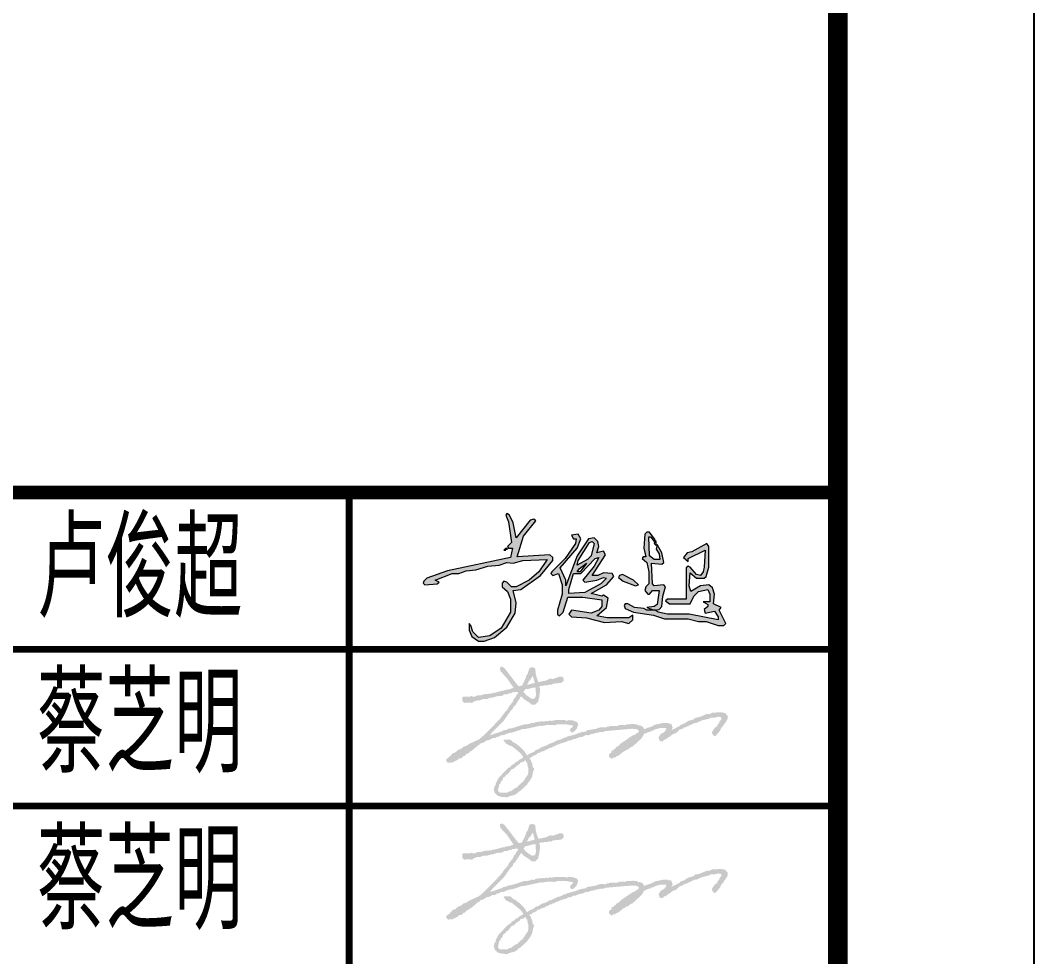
# Model space of a CAD drawing. Extents: x -518115 to 1124316, y -209821 to 1628073.
# Drawn here: x 833346 to 834639, y 924740 to 925935 of the extents above; entities that cross this region are included whole.
import ezdxf

# ---------------------------------------------------------------- set-up
doc = ezdxf.new("R2010")
doc.units = 0
doc.header["$LTSCALE"] = 1000
doc.header["$MEASUREMENT"] = 0
doc.layers.add('yichutu', color=7, linetype='Continuous', true_color=0xffffff, plot=False)
doc.layers.add('图框', color=140, linetype='Continuous')
doc.layers.add('图签文字', color=147, linetype='Continuous')
doc.layers.add('签名', color=7, linetype='Continuous', lineweight=18)
doc.styles.add('建筑图签-2', font='TXT.shx', dxfattribs={"width": 0.5, "bigfont": 'HZTXT.shx'})

# ---------------------------------------------------------------- blocks, each defined once
blk = doc.blocks.new('yct-841-594-84100-59399.9999999999-100-1000.0')
at = {"layer": 'yichutu', "color": 7, "true_color": 0xffffff}
blk.add_lwpolyline([(0, 0), (0, 59400), (84100, 59400), (84100, 0)], close=True, dxfattribs=at)
blk = doc.blocks.new('ljc')
at = {"linetype": 'Continuous'}
h = blk.add_hatch(color=0, dxfattribs=at)
h.paths.add_polyline_path([(2022.8, 1567.7), (2018.8, 1563.7), (2019.8, 1561.7), (2023.8, 1561.7), (2021.8, 1551.7), (1954.8, 1537.7), (1932.8, 1529.7), (1929.8, 1526.7), (1928.8, 1524.7), (1930.8, 1522.7), (1943.8, 1523.7), (1945.8, 1525.7), (1941.8, 1527.7), (1959.8, 1534.7), (1966.8, 1534.7), (1974.8, 1537.7), (1984.8, 1538.7), (1997.8, 1542.7), (2009.8, 1543.7), (2017.8, 1546.7), (2024.8, 1545.7), (2034.8, 1548.7), (2060.8, 1549.7), (2051.8, 1536.7), (2041.8, 1527.7), (2027.8, 1520.7), (2022.8, 1520.7), (2017.8, 1525.7), (2014.8, 1526.7), (2012.8, 1524.7), (2012.8, 1520.7), (2018.8, 1515.7), (2021.8, 1507.7), (2021.8, 1493.7), (2011.8, 1476.7), (1999.8, 1468.7), (1987.8, 1466.7), (1981.8, 1472.7), (1979.8, 1479.7), (1977.8, 1481.7), (1977.8, 1474.7), (1980.8, 1467.7), (1987.8, 1462.7), (1993.8, 1462.7), (2004.8, 1466.7), (2017.8, 1477.7), (2026.8, 1492.7), (2027.8, 1503.7), (2024.8, 1516.7), (2032.8, 1517.7), (2053.8, 1532.7), (2066.8, 1548.7), (2066.8, 1551.7), (2063.8, 1554.7), (2028.8, 1552.7), (2035.8, 1574.7), (2048.8, 1590.7), (2046.8, 1592.7), (2042.8, 1591.7), (2027.8, 1572.7), (2024.8, 1588.7), (2020.8, 1596.7), (2017.8, 1598.7), (2016.8, 1596.7), (2019.8, 1589.7)])
h.paths.add_polyline_path([(2080.8, 1521.7), (2080.8, 1527.7), (2074.8, 1540.7), (2092.8, 1561.7), (2096.8, 1571.7), (2093.8, 1576.7), (2086.8, 1575.7), (2088.8, 1571.7), (2091.8, 1571.7), (2090.8, 1566.7), (2079.8, 1550.7), (2065.8, 1536.7), (2064.8, 1534.7), (2066.8, 1532.7), (2072.8, 1534.7), (2076.8, 1522.7), (2076.8, 1512.7), (2071.8, 1495.7), (2071.8, 1491.7), (2073.8, 1489.7), (2077.8, 1493.7), (2082.8, 1509.7), (2098.8, 1509.7), (2118.8, 1506.7), (2118.8, 1499.7), (2115.8, 1495.7), (2107.8, 1492.7), (2086.8, 1495.7), (2083.8, 1491.7), (2086.8, 1488.7), (2102.8, 1487.7), (2121.8, 1482.7), (2139.8, 1483.7), (2147.8, 1481.7), (2151.8, 1485.7), (2151.8, 1490.7), (2147.8, 1487.7), (2124.8, 1487.7), (2113.8, 1489.7), (2123.8, 1498.7), (2125.8, 1508.7), (2120.8, 1511.7), (2118.8, 1510.7), (2107.8, 1513.7), (2123.8, 1522.7), (2131.8, 1531.7), (2129.8, 1534.7), (2120.8, 1535.7), (2114.8, 1532.7), (2108.8, 1532.7), (2122.8, 1554.7), (2120.8, 1558.7), (2113.8, 1556.7), (2115.8, 1563.7), (2114.8, 1568.7), (2110.8, 1572.7), (2104.8, 1571.7), (2092.8, 1553.7)])
h.paths.add_polyline_path([(2088.8, 1534.7), (2096.8, 1534.7), (2111.8, 1550.7), (2115.8, 1551.7), (2110.8, 1542.7), (2098.8, 1527.7), (2100.8, 1525.7), (2113.8, 1527.7), (2120.8, 1530.7), (2123.8, 1529.7), (2117.8, 1523.7), (2100.8, 1514.7), (2083.8, 1513.7), (2083.8, 1517.7)], flags=16)
h.paths.add_polyline_path([(2092.8, 1536.7), (2094.8, 1539.7), (2102.8, 1545.7), (2095.8, 1536.7)], flags=16)
h.paths.add_polyline_path([(2092.8, 1543.7), (2093.8, 1548.7), (2105.8, 1567.7), (2108.8, 1568.7), (2110.8, 1566.7), (2107.8, 1553.7), (2103.8, 1549.7)], flags=16)
h.paths.add_polyline_path([(2140.8, 1533.7), (2137.8, 1532.7), (2136.8, 1530.7), (2141.8, 1526.7), (2154.8, 1521.7), (2157.8, 1522.7), (2152.8, 1527.7)])
h.paths.add_polyline_path([(2174.8, 1521.7), (2172.8, 1523.7), (2171.8, 1545.7), (2182.8, 1544.7), (2184.8, 1546.7), (2182.8, 1556.7), (2177.8, 1565.7), (2176.8, 1560.7), (2179.8, 1555.7), (2180.8, 1549.7), (2174.8, 1549.7), (2169.8, 1553.7), (2168.8, 1573.7), (2170.8, 1573.7), (2174.8, 1568.7), (2175.8, 1570.7), (2169.8, 1578.7), (2166.8, 1578.7), (2164.8, 1576.7), (2163.8, 1561.7), (2165.8, 1552.7), (2162.8, 1552.7), (2161.8, 1550.7), (2166.8, 1546.7), (2168.8, 1536.7), (2168.8, 1523.7), (2165.8, 1520.7), (2164.8, 1516.7), (2167.8, 1512.7), (2169.8, 1512.7), (2172.8, 1516.7), (2179.8, 1516.7), (2177.8, 1501.7), (2174.8, 1499.7), (2166.8, 1498.7), (2174.8, 1495.7), (2179.8, 1496.7), (2182.8, 1499.7), (2183.8, 1510.7), (2186.8, 1520.7), (2184.8, 1522.7)])
h.paths.add_polyline_path([(2232.8, 1541.7), (2232.8, 1563.7), (2230.8, 1566.7), (2214.8, 1557.7), (2209.8, 1556.7), (2205.8, 1551.7), (2210.8, 1547.7), (2210.8, 1550.7), (2228.8, 1559.7), (2227.8, 1541.7), (2226.8, 1536.7), (2223.8, 1532.7), (2219.8, 1533.7), (2212.8, 1541.7), (2210.8, 1542.7), (2208.8, 1540.7), (2208.8, 1507.7), (2188.8, 1507.7), (2186.8, 1505.7), (2190.8, 1502.7), (2212.8, 1502.7), (2216.8, 1510.7), (2221.8, 1515.7), (2231.8, 1517.7), (2233.8, 1512.7), (2233.8, 1504.7), (2226.8, 1504.7), (2231.8, 1501.7), (2231.8, 1499.7), (2227.8, 1496.7), (2228.8, 1492.7), (2238.8, 1494.7), (2242.8, 1488.7), (2242.8, 1485.7), (2211.8, 1491.7), (2188.8, 1491.7), (2178.8, 1493.7), (2175.8, 1495.7), (2166.8, 1495.7), (2163.8, 1497.7), (2153.8, 1498.7), (2146.8, 1502.7), (2143.8, 1502.7), (2142.8, 1500.7), (2143.8, 1497.7), (2152.8, 1493.7), (2173.8, 1490.7), (2185.8, 1486.7), (2210.8, 1486.7), (2221.8, 1483.7), (2229.8, 1483.7), (2242.8, 1479.7), (2248.8, 1479.7), (2250.8, 1481.7), (2243.8, 1495.7), (2245.8, 1498.7), (2237.8, 1502.7), (2238.8, 1512.7), (2236.8, 1519.7), (2232.8, 1522.7), (2223.8, 1521.7), (2213.8, 1515.7), (2211.8, 1521.7), (2212.8, 1535.7), (2219.8, 1529.7), (2227.8, 1529.7), (2229.8, 1531.7)])
at = {"color": 0, "linetype": 'Continuous', "elevation": 16426272}
for points in [[(1929.8, 1526.7), (1928.8, 1524.7), (1930.8, 1522.7), (1943.8, 1523.7), (1945.8, 1525.7), (1941.8, 1527.7), (1959.8, 1534.7), (1966.8, 1534.7), (1974.8, 1537.7), (1984.8, 1538.7), (1997.8, 1542.7), (2009.8, 1543.7), (2017.8, 1546.7), (2024.8, 1545.7), (2034.8, 1548.7), (2060.8, 1549.7), (2051.8, 1536.7), (2041.8, 1527.7), (2027.8, 1520.7), (2022.8, 1520.7), (2017.8, 1525.7), (2014.8, 1526.7), (2012.8, 1524.7), (2012.8, 1520.7), (2018.8, 1515.7), (2021.8, 1507.7), (2021.8, 1493.7), (2011.8, 1476.7), (1999.8, 1468.7), (1987.8, 1466.7), (1981.8, 1472.7), (1979.8, 1479.7), (1977.8, 1481.7), (1977.8, 1474.7), (1980.8, 1467.7), (1987.8, 1462.7), (1993.8, 1462.7), (2004.8, 1466.7), (2017.8, 1477.7), (2026.8, 1492.7), (2027.8, 1503.7), (2024.8, 1516.7), (2032.8, 1517.7), (2053.8, 1532.7), (2066.8, 1548.7), (2066.8, 1551.7), (2063.8, 1554.7), (2028.8, 1552.7), (2035.8, 1574.7), (2048.8, 1590.7), (2046.8, 1592.7), (2042.8, 1591.7), (2027.8, 1572.7), (2024.8, 1588.7), (2020.8, 1596.7), (2017.8, 1598.7), (2016.8, 1596.7), (2019.8, 1589.7), (2022.8, 1567.7), (2018.8, 1563.7), (2019.8, 1561.7), (2023.8, 1561.7), (2021.8, 1551.7), (1954.8, 1537.7), (1932.8, 1529.7), (1929.8, 1526.7)], [(2065.8, 1536.7), (2064.8, 1534.7), (2066.8, 1532.7), (2072.8, 1534.7), (2076.8, 1522.7), (2076.8, 1512.7), (2071.8, 1495.7), (2071.8, 1491.7), (2073.8, 1489.7), (2077.8, 1493.7), (2082.8, 1509.7), (2098.8, 1509.7), (2118.8, 1506.7), (2118.8, 1499.7), (2115.8, 1495.7), (2107.8, 1492.7), (2086.8, 1495.7), (2083.8, 1491.7), (2086.8, 1488.7), (2102.8, 1487.7), (2121.8, 1482.7), (2139.8, 1483.7), (2147.8, 1481.7), (2151.8, 1485.7), (2151.8, 1490.7), (2147.8, 1487.7), (2124.8, 1487.7), (2113.8, 1489.7), (2123.8, 1498.7), (2125.8, 1508.7), (2120.8, 1511.7), (2118.8, 1510.7), (2107.8, 1513.7), (2123.8, 1522.7), (2131.8, 1531.7), (2129.8, 1534.7), (2120.8, 1535.7), (2114.8, 1532.7), (2108.8, 1532.7), (2122.8, 1554.7), (2120.8, 1558.7), (2113.8, 1556.7), (2115.8, 1563.7), (2114.8, 1568.7), (2110.8, 1572.7), (2104.8, 1571.7), (2092.8, 1553.7), (2080.8, 1521.7), (2080.8, 1527.7), (2074.8, 1540.7), (2092.8, 1561.7), (2096.8, 1571.7), (2093.8, 1576.7), (2086.8, 1575.7), (2088.8, 1571.7), (2091.8, 1571.7), (2090.8, 1566.7), (2079.8, 1550.7), (2065.8, 1536.7)], [(2162.8, 1552.7), (2161.8, 1550.7), (2166.8, 1546.7), (2168.8, 1536.7), (2168.8, 1523.7), (2165.8, 1520.7), (2164.8, 1516.7), (2167.8, 1512.7), (2169.8, 1512.7), (2172.8, 1516.7), (2179.8, 1516.7), (2177.8, 1501.7), (2174.8, 1499.7), (2166.8, 1498.7), (2174.8, 1495.7), (2179.8, 1496.7), (2182.8, 1499.7), (2183.8, 1510.7), (2186.8, 1520.7), (2184.8, 1522.7), (2174.8, 1521.7), (2172.8, 1523.7), (2171.8, 1545.7), (2182.8, 1544.7), (2184.8, 1546.7), (2182.8, 1556.7), (2177.8, 1565.7), (2176.8, 1560.7), (2179.8, 1555.7), (2180.8, 1549.7), (2174.8, 1549.7), (2169.8, 1553.7), (2168.8, 1573.7), (2170.8, 1573.7), (2174.8, 1568.7), (2175.8, 1570.7), (2169.8, 1578.7), (2166.8, 1578.7), (2164.8, 1576.7), (2163.8, 1561.7), (2165.8, 1552.7), (2162.8, 1552.7)], [(2092.8, 1543.7), (2093.8, 1548.7), (2105.8, 1567.7), (2108.8, 1568.7), (2110.8, 1566.7), (2107.8, 1553.7), (2103.8, 1549.7), (2092.8, 1543.7)], [(2143.8, 1502.7), (2142.8, 1500.7), (2143.8, 1497.7), (2152.8, 1493.7), (2173.8, 1490.7), (2185.8, 1486.7), (2210.8, 1486.7), (2221.8, 1483.7), (2229.8, 1483.7), (2242.8, 1479.7), (2248.8, 1479.7), (2250.8, 1481.7), (2243.8, 1495.7), (2245.8, 1498.7), (2237.8, 1502.7), (2238.8, 1512.7), (2236.8, 1519.7), (2232.8, 1522.7), (2223.8, 1521.7), (2213.8, 1515.7), (2211.8, 1521.7), (2212.8, 1535.7), (2219.8, 1529.7), (2227.8, 1529.7), (2229.8, 1531.7), (2232.8, 1541.7), (2232.8, 1563.7), (2230.8, 1566.7), (2214.8, 1557.7), (2209.8, 1556.7), (2205.8, 1551.7), (2210.8, 1547.7), (2210.8, 1550.7), (2228.8, 1559.7), (2227.8, 1541.7), (2226.8, 1536.7), (2223.8, 1532.7), (2219.8, 1533.7), (2212.8, 1541.7), (2210.8, 1542.7), (2208.8, 1540.7), (2208.8, 1507.7), (2188.8, 1507.7), (2186.8, 1505.7), (2190.8, 1502.7), (2212.8, 1502.7), (2216.8, 1510.7), (2221.8, 1515.7), (2231.8, 1517.7), (2233.8, 1512.7), (2233.8, 1504.7), (2226.8, 1504.7), (2231.8, 1501.7), (2231.8, 1499.7), (2227.8, 1496.7), (2228.8, 1492.7), (2238.8, 1494.7), (2242.8, 1488.7), (2242.8, 1485.7), (2211.8, 1491.7), (2188.8, 1491.7), (2178.8, 1493.7), (2175.8, 1495.7), (2166.8, 1495.7), (2163.8, 1497.7), (2153.8, 1498.7), (2146.8, 1502.7), (2143.8, 1502.7)], [(2176.8, 1568.7), (2175.8, 1569.7), (2174.8, 1566.7), (2176.8, 1564.7), (2176.8, 1568.7)], [(2015.8, 1560.7), (2014.8, 1559.7), (2016.8, 1559.7), (2015.8, 1560.7)], [(2016.8, 1561.7), (2015.8, 1560.7), (2018.8, 1560.7), (2016.8, 1561.7)], [(2083.8, 1513.7), (2083.8, 1517.7), (2088.8, 1534.7), (2096.8, 1534.7), (2111.8, 1550.7), (2115.8, 1551.7), (2110.8, 1542.7), (2098.8, 1527.7), (2100.8, 1525.7), (2113.8, 1527.7), (2120.8, 1530.7), (2123.8, 1529.7), (2117.8, 1523.7), (2100.8, 1514.7), (2083.8, 1513.7)], [(2092.8, 1536.7), (2094.8, 1539.7), (2102.8, 1545.7), (2095.8, 1536.7), (2092.8, 1536.7)], [(2137.8, 1532.7), (2136.8, 1530.7), (2141.8, 1526.7), (2154.8, 1521.7), (2157.8, 1522.7), (2152.8, 1527.7), (2140.8, 1533.7), (2137.8, 1532.7)]]:
    blk.add_lwpolyline(points, dxfattribs=at)
blk = doc.blocks.new('A$C72245D93')
at = {"layer": '签名'}
h = blk.add_hatch(color=2, dxfattribs=at)
h.dxf.hatch_style = 1
h.paths.add_polyline_path([(20378.7, -11545.3), (20378.7, -11543.8), (20380.2, -11542.3), (20379.7, -11541.3), (20381.7, -11539.8), (20385.7, -11533.8), (20388.2, -11542.8)], flags=16)
h.paths.add_polyline_path([(20374.2, -11554.8), (20374.2, -11553.3), (20376.7, -11550.8), (20379.2, -11550.8), (20385.7, -11548.8), (20389.2, -11548.8), (20389.7, -11558.3), (20388.7, -11561.8), (20387.7, -11562.8), (20384.7, -11563.3), (20377.7, -11558.8)], flags=16)
h.paths.add_polyline_path([(20341.2, -11680.3), (20342.7, -11672.8), (20344.7, -11670.8), (20344.7, -11668.8), (20346.7, -11667.8), (20347.7, -11663.8), (20349.2, -11663.3), (20352.2, -11659.8), (20354.2, -11658.8), (20358.7, -11652.8), (20361.2, -11652.3), (20365.2, -11648.3), (20368.2, -11646.8), (20370.2, -11644.3), (20374.2, -11643.3), (20375.7, -11641.8), (20376.7, -11641.8), (20377.2, -11643.8), (20378.7, -11645.3), (20379.2, -11649.8), (20380.2, -11651.8), (20379.7, -11659.3), (20372.2, -11670.3), (20371.2, -11670.3), (20365.2, -11676.3), (20364.2, -11676.3), (20357.2, -11681.3), (20355.2, -11681.3), (20353.2, -11682.8), (20343.7, -11682.8)], flags=16)
h.paths.add_polyline_path([(20336.2, -11677.8), (20335.7, -11678.3), (20337.2, -11683.3), (20340.7, -11686.8), (20345.7, -11688.3), (20353.7, -11688.8), (20354.7, -11687.8), (20362.2, -11685.8), (20365.7, -11683.8), (20367.2, -11681.8), (20369.7, -11680.8), (20372.2, -11677.8), (20373.2, -11678.3), (20373.7, -11676.8), (20379.2, -11671.8), (20379.2, -11670.8), (20381.2, -11668.8), (20384.7, -11662.8), (20386.2, -11655.3), (20387.7, -11652.8), (20385.7, -11650.3), (20384.7, -11644.8), (20383.7, -11643.8), (20383.2, -11641.3), (20381.7, -11639.8), (20381.7, -11638.3), (20383.2, -11638.3), (20386.2, -11635.8), (20390.2, -11634.3), (20391.7, -11632.3), (20393.7, -11632.3), (20395.7, -11630.8), (20401.2, -11629.3), (20402.2, -11627.8), (20403.7, -11627.8), (20408.2, -11625.3), (20410.2, -11625.3), (20410.7, -11624.3), (20413.2, -11623.8), (20416.2, -11621.8), (20418.2, -11621.8), (20420.2, -11620.3), (20429.2, -11617.8), (20430.2, -11616.8), (20435.2, -11615.8), (20437.7, -11614.3), (20439.7, -11614.3), (20446.2, -11611.8), (20448.7, -11611.8), (20453.7, -11609.3), (20456.2, -11609.8), (20459.2, -11608.3), (20465.2, -11607.3), (20466.2, -11606.3), (20467.7, -11606.8), (20469.2, -11605.8), (20476.2, -11605.3), (20478.2, -11604.3), (20512.2, -11601.3), (20517.7, -11601.8), (20520.2, -11602.8), (20521.2, -11604.3), (20520.2, -11606.3), (20518.2, -11606.8), (20516.2, -11608.8), (20513.2, -11609.8), (20497.7, -11620.3), (20495.7, -11622.8), (20492.7, -11624.3), (20490.7, -11626.8), (20489.7, -11626.8), (20488.7, -11628.8), (20486.7, -11628.8), (20485.7, -11629.8), (20486.7, -11630.8), (20482.7, -11634.3), (20483.2, -11637.3), (20486.2, -11639.8), (20488.2, -11638.3), (20490.2, -11638.3), (20492.7, -11636.3), (20494.7, -11635.8), (20501.7, -11630.3), (20504.2, -11629.3), (20505.2, -11627.8), (20507.2, -11627.8), (20510.7, -11624.8), (20512.7, -11624.3), (20524.7, -11613.3), (20527.2, -11608.8), (20529.2, -11606.8), (20530.7, -11607.3), (20532.2, -11605.8), (20536.7, -11604.8), (20537.2, -11603.8), (20539.2, -11603.8), (20541.2, -11602.3), (20548.2, -11600.3), (20556.2, -11600.3), (20555.2, -11603.3), (20553.2, -11605.8), (20549.2, -11607.8), (20546.2, -11612.3), (20547.2, -11616.3), (20549.2, -11617.3), (20551.7, -11617.3), (20553.2, -11615.3), (20554.7, -11615.3), (20565.2, -11607.8), (20568.7, -11606.8), (20573.2, -11602.3), (20577.2, -11601.3), (20578.7, -11599.3), (20579.7, -11599.8), (20592.7, -11593.8), (20594.7, -11593.8), (20601.2, -11590.8), (20611.2, -11588.3), (20612.2, -11587.3), (20617.7, -11587.3), (20622.7, -11585.8), (20626.2, -11586.8), (20626.2, -11589.3), (20623.7, -11592.3), (20623.7, -11593.8), (20621.7, -11595.8), (20620.7, -11598.3), (20617.7, -11600.3), (20614.2, -11605.8), (20615.2, -11608.8), (20617.2, -11610.8), (20619.2, -11610.3), (20624.7, -11603.8), (20626.2, -11600.3), (20629.7, -11596.3), (20629.7, -11595.3), (20631.7, -11593.3), (20634.2, -11588.8), (20634.2, -11584.8), (20631.2, -11581.3), (20626.7, -11580.3), (20614.7, -11580.8), (20610.7, -11582.8), (20608.2, -11582.3), (20598.7, -11586.3), (20593.2, -11587.3), (20591.2, -11589.3), (20584.2, -11591.3), (20577.7, -11595.3), (20575.2, -11595.8), (20571.7, -11598.8), (20570.2, -11598.8), (20568.7, -11600.3), (20562.7, -11602.8), (20564.2, -11599.8), (20562.2, -11594.8), (20559.2, -11594.8), (20557.7, -11593.8), (20552.7, -11593.8), (20541.2, -11596.3), (20537.7, -11598.3), (20527.7, -11601.8), (20526.2, -11598.8), (20522.2, -11596.8), (20520.2, -11597.3), (20519.2, -11595.8), (20513.2, -11595.3), (20505.2, -11595.8), (20503.7, -11596.8), (20498.7, -11596.3), (20495.2, -11596.8), (20493.7, -11597.8), (20484.7, -11597.8), (20481.7, -11598.8), (20480.7, -11598.3), (20478.7, -11599.8), (20473.7, -11599.3), (20468.7, -11600.3), (20467.2, -11601.3), (20454.7, -11603.3), (20453.7, -11604.8), (20447.2, -11605.8), (20439.2, -11608.8), (20429.2, -11611.3), (20427.7, -11612.8), (20426.7, -11612.3), (20420.7, -11615.3), (20417.7, -11615.8), (20408.2, -11620.3), (20406.7, -11620.3), (20403.2, -11622.8), (20401.7, -11622.8), (20399.7, -11624.3), (20397.7, -11624.3), (20392.2, -11627.8), (20389.7, -11628.3), (20387.2, -11630.8), (20385.7, -11630.8), (20384.7, -11632.3), (20383.2, -11632.3), (20378.2, -11635.3), (20374.7, -11629.8), (20368.7, -11623.8), (20362.7, -11619.3), (20360.2, -11618.3), (20357.2, -11615.3), (20349.2, -11615.3), (20348.2, -11616.3), (20351.7, -11620.3), (20357.2, -11623.3), (20358.7, -11623.3), (20369.7, -11632.3), (20373.2, -11636.8), (20373.2, -11638.3), (20369.2, -11640.3), (20365.7, -11643.3), (20363.7, -11643.8), (20361.7, -11646.3), (20359.2, -11647.3), (20356.7, -11650.3), (20354.2, -11651.3), (20342.2, -11663.8), (20338.2, -11671.3), (20338.2, -11673.3), (20336.7, -11674.8)])
h.paths.add_polyline_path([(20275.7, -11639.8), (20275.2, -11640.3), (20275.2, -11642.8), (20277.7, -11644.8), (20283.2, -11644.3), (20290.2, -11640.8), (20291.2, -11639.3), (20294.7, -11638.8), (20297.2, -11636.3), (20299.2, -11635.8), (20301.2, -11633.3), (20304.2, -11632.3), (20305.2, -11630.3), (20306.7, -11630.3), (20316.7, -11621.8), (20317.7, -11621.8), (20319.2, -11619.8), (20322.2, -11619.3), (20326.7, -11616.3), (20329.7, -11615.8), (20334.7, -11613.3), (20337.7, -11613.3), (20339.2, -11611.8), (20342.7, -11611.3), (20344.2, -11609.8), (20349.2, -11609.3), (20352.7, -11607.3), (20353.7, -11607.8), (20354.7, -11606.8), (20360.7, -11605.8), (20372.2, -11601.8), (20375.2, -11601.8), (20395.7, -11597.3), (20397.2, -11597.8), (20404.7, -11596.3), (20414.7, -11596.8), (20416.2, -11595.8), (20429.2, -11595.8), (20437.2, -11597.3), (20436.2, -11599.3), (20433.7, -11601.3), (20433.2, -11603.8), (20434.7, -11605.8), (20437.2, -11605.8), (20441.7, -11601.3), (20443.7, -11595.8), (20442.2, -11592.8), (20437.2, -11590.8), (20431.7, -11590.3), (20428.7, -11591.3), (20426.7, -11590.3), (20414.7, -11590.3), (20409.7, -11591.3), (20407.2, -11590.8), (20404.7, -11591.8), (20402.2, -11591.3), (20400.2, -11592.3), (20398.2, -11591.8), (20389.7, -11592.8), (20386.7, -11594.3), (20384.7, -11593.8), (20380.7, -11595.3), (20374.2, -11595.8), (20373.2, -11596.8), (20372.7, -11596.3), (20358.7, -11600.8), (20354.2, -11601.3), (20352.2, -11602.8), (20347.7, -11603.3), (20347.2, -11604.3), (20330.7, -11609.8), (20334.7, -11604.8), (20349.2, -11590.3), (20357.2, -11578.8), (20360.2, -11575.8), (20360.7, -11573.3), (20362.7, -11572.3), (20370.7, -11559.8), (20374.7, -11563.8), (20381.2, -11567.8), (20383.7, -11570.3), (20388.2, -11570.8), (20391.2, -11568.3), (20393.2, -11565.3), (20392.7, -11564.3), (20393.7, -11562.3), (20394.7, -11554.3), (20394.7, -11549.3), (20393.7, -11548.3), (20394.2, -11547.3), (20397.2, -11546.3), (20398.7, -11546.8), (20400.2, -11545.8), (20405.2, -11545.8), (20406.7, -11544.8), (20409.2, -11545.3), (20411.7, -11543.8), (20421.7, -11542.8), (20425.2, -11540.3), (20425.2, -11536.8), (20423.2, -11534.8), (20419.7, -11534.8), (20411.2, -11537.8), (20407.7, -11537.3), (20402.7, -11539.8), (20392.7, -11541.8), (20389.7, -11532.8), (20388.7, -11524.3), (20385.7, -11522.8), (20382.2, -11523.3), (20381.2, -11524.3), (20379.2, -11530.8), (20377.2, -11533.8), (20376.7, -11536.3), (20371.7, -11546.8), (20370.2, -11546.3), (20369.2, -11547.3), (20366.7, -11546.3), (20350.2, -11524.8), (20347.2, -11522.3), (20345.2, -11522.3), (20343.7, -11523.3), (20344.2, -11527.8), (20352.7, -11536.8), (20361.2, -11549.3), (20358.2, -11549.8), (20357.2, -11550.8), (20350.2, -11551.8), (20349.2, -11552.8), (20346.7, -11552.8), (20335.7, -11555.8), (20334.2, -11555.3), (20333.7, -11556.3), (20323.2, -11557.3), (20319.2, -11558.8), (20314.7, -11558.8), (20311.7, -11560.3), (20308.7, -11560.3), (20307.2, -11559.3), (20306.2, -11560.3), (20296.7, -11560.3), (20295.7, -11561.3), (20295.7, -11565.8), (20297.7, -11568.3), (20306.2, -11567.8), (20308.2, -11568.8), (20309.7, -11566.8), (20315.7, -11564.8), (20317.2, -11565.3), (20322.7, -11563.3), (20327.7, -11563.3), (20329.2, -11562.3), (20331.2, -11562.3), (20332.2, -11561.3), (20333.7, -11561.8), (20341.7, -11559.3), (20343.7, -11559.8), (20347.7, -11558.8), (20348.7, -11557.3), (20353.2, -11557.3), (20355.7, -11555.8), (20357.7, -11556.3), (20359.2, -11554.8), (20365.7, -11554.3), (20366.7, -11554.8), (20366.7, -11556.3), (20364.2, -11559.3), (20363.7, -11561.3), (20361.7, -11562.8), (20360.2, -11566.8), (20355.7, -11572.3), (20352.7, -11577.8), (20350.7, -11579.3), (20343.7, -11588.8), (20324.7, -11608.3), (20317.2, -11614.8), (20304.2, -11620.8), (20300.7, -11623.3), (20297.2, -11624.3), (20295.2, -11626.3), (20289.7, -11628.8), (20285.7, -11632.3), (20283.7, -11632.3), (20279.2, -11637.3)])
h = blk.add_hatch(color=2, dxfattribs=at)
h.dxf.hatch_style = 1
h.paths.add_polyline_path([(20378.7, -11745.3), (20378.7, -11743.8), (20380.2, -11742.3), (20379.7, -11741.3), (20381.7, -11739.8), (20385.7, -11733.8), (20388.2, -11742.8)], flags=16)
h.paths.add_polyline_path([(20374.2, -11754.8), (20374.2, -11753.3), (20376.7, -11750.8), (20379.2, -11750.8), (20385.7, -11748.8), (20389.2, -11748.8), (20389.7, -11758.3), (20388.7, -11761.8), (20387.7, -11762.8), (20384.7, -11763.3), (20377.7, -11758.8)], flags=16)
h.paths.add_polyline_path([(20341.2, -11880.3), (20342.7, -11872.8), (20344.7, -11870.8), (20344.7, -11868.8), (20346.7, -11867.8), (20347.7, -11863.8), (20349.2, -11863.3), (20352.2, -11859.8), (20354.2, -11858.8), (20358.7, -11852.8), (20361.2, -11852.3), (20365.2, -11848.3), (20368.2, -11846.8), (20370.2, -11844.3), (20374.2, -11843.3), (20375.7, -11841.8), (20376.7, -11841.8), (20377.2, -11843.8), (20378.7, -11845.3), (20379.2, -11849.8), (20380.2, -11851.8), (20379.7, -11859.3), (20372.2, -11870.3), (20371.2, -11870.3), (20365.2, -11876.3), (20364.2, -11876.3), (20357.2, -11881.3), (20355.2, -11881.3), (20353.2, -11882.8), (20343.7, -11882.8)], flags=16)
h.paths.add_polyline_path([(20336.2, -11877.8), (20335.7, -11878.3), (20337.2, -11883.3), (20340.7, -11886.8), (20345.7, -11888.3), (20353.7, -11888.8), (20354.7, -11887.8), (20362.2, -11885.8), (20365.7, -11883.8), (20367.2, -11881.8), (20369.7, -11880.8), (20372.2, -11877.8), (20373.2, -11878.3), (20373.7, -11876.8), (20379.2, -11871.8), (20379.2, -11870.8), (20381.2, -11868.8), (20384.7, -11862.8), (20386.2, -11855.3), (20387.7, -11852.8), (20385.7, -11850.3), (20384.7, -11844.8), (20383.7, -11843.8), (20383.2, -11841.3), (20381.7, -11839.8), (20381.7, -11838.3), (20383.2, -11838.3), (20386.2, -11835.8), (20390.2, -11834.3), (20391.7, -11832.3), (20393.7, -11832.3), (20395.7, -11830.8), (20401.2, -11829.3), (20402.2, -11827.8), (20403.7, -11827.8), (20408.2, -11825.3), (20410.2, -11825.3), (20410.7, -11824.3), (20413.2, -11823.8), (20416.2, -11821.8), (20418.2, -11821.8), (20420.2, -11820.3), (20429.2, -11817.8), (20430.2, -11816.8), (20435.2, -11815.8), (20437.7, -11814.3), (20439.7, -11814.3), (20446.2, -11811.8), (20448.7, -11811.8), (20453.7, -11809.3), (20456.2, -11809.8), (20459.2, -11808.3), (20465.2, -11807.3), (20466.2, -11806.3), (20467.7, -11806.8), (20469.2, -11805.8), (20476.2, -11805.3), (20478.2, -11804.3), (20512.2, -11801.3), (20517.7, -11801.8), (20520.2, -11802.8), (20521.2, -11804.3), (20520.2, -11806.3), (20518.2, -11806.8), (20516.2, -11808.8), (20513.2, -11809.8), (20497.7, -11820.3), (20495.7, -11822.8), (20492.7, -11824.3), (20490.7, -11826.8), (20489.7, -11826.8), (20488.7, -11828.8), (20486.7, -11828.8), (20485.7, -11829.8), (20486.7, -11830.8), (20482.7, -11834.3), (20483.2, -11837.3), (20486.2, -11839.8), (20488.2, -11838.3), (20490.2, -11838.3), (20492.7, -11836.3), (20494.7, -11835.8), (20501.7, -11830.3), (20504.2, -11829.3), (20505.2, -11827.8), (20507.2, -11827.8), (20510.7, -11824.8), (20512.7, -11824.3), (20524.7, -11813.3), (20527.2, -11808.8), (20529.2, -11806.8), (20530.7, -11807.3), (20532.2, -11805.8), (20536.7, -11804.8), (20537.2, -11803.8), (20539.2, -11803.8), (20541.2, -11802.3), (20548.2, -11800.3), (20556.2, -11800.3), (20555.2, -11803.3), (20553.2, -11805.8), (20549.2, -11807.8), (20546.2, -11812.3), (20547.2, -11816.3), (20549.2, -11817.3), (20551.7, -11817.3), (20553.2, -11815.3), (20554.7, -11815.3), (20565.2, -11807.8), (20568.7, -11806.8), (20573.2, -11802.3), (20577.2, -11801.3), (20578.7, -11799.3), (20579.7, -11799.8), (20592.7, -11793.8), (20594.7, -11793.8), (20601.2, -11790.8), (20611.2, -11788.3), (20612.2, -11787.3), (20617.7, -11787.3), (20622.7, -11785.8), (20626.2, -11786.8), (20626.2, -11789.3), (20623.7, -11792.3), (20623.7, -11793.8), (20621.7, -11795.8), (20620.7, -11798.3), (20617.7, -11800.3), (20614.2, -11805.8), (20615.2, -11808.8), (20617.2, -11810.8), (20619.2, -11810.3), (20624.7, -11803.8), (20626.2, -11800.3), (20629.7, -11796.3), (20629.7, -11795.3), (20631.7, -11793.3), (20634.2, -11788.8), (20634.2, -11784.8), (20631.2, -11781.3), (20626.7, -11780.3), (20614.7, -11780.8), (20610.7, -11782.8), (20608.2, -11782.3), (20598.7, -11786.3), (20593.2, -11787.3), (20591.2, -11789.3), (20584.2, -11791.3), (20577.7, -11795.3), (20575.2, -11795.8), (20571.7, -11798.8), (20570.2, -11798.8), (20568.7, -11800.3), (20562.7, -11802.8), (20564.2, -11799.8), (20562.2, -11794.8), (20559.2, -11794.8), (20557.7, -11793.8), (20552.7, -11793.8), (20541.2, -11796.3), (20537.7, -11798.3), (20527.7, -11801.8), (20526.2, -11798.8), (20522.2, -11796.8), (20520.2, -11797.3), (20519.2, -11795.8), (20513.2, -11795.3), (20505.2, -11795.8), (20503.7, -11796.8), (20498.7, -11796.3), (20495.2, -11796.8), (20493.7, -11797.8), (20484.7, -11797.8), (20481.7, -11798.8), (20480.7, -11798.3), (20478.7, -11799.8), (20473.7, -11799.3), (20468.7, -11800.3), (20467.2, -11801.3), (20454.7, -11803.3), (20453.7, -11804.8), (20447.2, -11805.8), (20439.2, -11808.8), (20429.2, -11811.3), (20427.7, -11812.8), (20426.7, -11812.3), (20420.7, -11815.3), (20417.7, -11815.8), (20408.2, -11820.3), (20406.7, -11820.3), (20403.2, -11822.8), (20401.7, -11822.8), (20399.7, -11824.3), (20397.7, -11824.3), (20392.2, -11827.8), (20389.7, -11828.3), (20387.2, -11830.8), (20385.7, -11830.8), (20384.7, -11832.3), (20383.2, -11832.3), (20378.2, -11835.3), (20374.7, -11829.8), (20368.7, -11823.8), (20362.7, -11819.3), (20360.2, -11818.3), (20357.2, -11815.3), (20349.2, -11815.3), (20348.2, -11816.3), (20351.7, -11820.3), (20357.2, -11823.3), (20358.7, -11823.3), (20369.7, -11832.3), (20373.2, -11836.8), (20373.2, -11838.3), (20369.2, -11840.3), (20365.7, -11843.3), (20363.7, -11843.8), (20361.7, -11846.3), (20359.2, -11847.3), (20356.7, -11850.3), (20354.2, -11851.3), (20342.2, -11863.8), (20338.2, -11871.3), (20338.2, -11873.3), (20336.7, -11874.8)])
h.paths.add_polyline_path([(20275.7, -11839.8), (20275.2, -11840.3), (20275.2, -11842.8), (20277.7, -11844.8), (20283.2, -11844.3), (20290.2, -11840.8), (20291.2, -11839.3), (20294.7, -11838.8), (20297.2, -11836.3), (20299.2, -11835.8), (20301.2, -11833.3), (20304.2, -11832.3), (20305.2, -11830.3), (20306.7, -11830.3), (20316.7, -11821.8), (20317.7, -11821.8), (20319.2, -11819.8), (20322.2, -11819.3), (20326.7, -11816.3), (20329.7, -11815.8), (20334.7, -11813.3), (20337.7, -11813.3), (20339.2, -11811.8), (20342.7, -11811.3), (20344.2, -11809.8), (20349.2, -11809.3), (20352.7, -11807.3), (20353.7, -11807.8), (20354.7, -11806.8), (20360.7, -11805.8), (20372.2, -11801.8), (20375.2, -11801.8), (20395.7, -11797.3), (20397.2, -11797.8), (20404.7, -11796.3), (20414.7, -11796.8), (20416.2, -11795.8), (20429.2, -11795.8), (20437.2, -11797.3), (20436.2, -11799.3), (20433.7, -11801.3), (20433.2, -11803.8), (20434.7, -11805.8), (20437.2, -11805.8), (20441.7, -11801.3), (20443.7, -11795.8), (20442.2, -11792.8), (20437.2, -11790.8), (20431.7, -11790.3), (20428.7, -11791.3), (20426.7, -11790.3), (20414.7, -11790.3), (20409.7, -11791.3), (20407.2, -11790.8), (20404.7, -11791.8), (20402.2, -11791.3), (20400.2, -11792.3), (20398.2, -11791.8), (20389.7, -11792.8), (20386.7, -11794.3), (20384.7, -11793.8), (20380.7, -11795.3), (20374.2, -11795.8), (20373.2, -11796.8), (20372.7, -11796.3), (20358.7, -11800.8), (20354.2, -11801.3), (20352.2, -11802.8), (20347.7, -11803.3), (20347.2, -11804.3), (20330.7, -11809.8), (20334.7, -11804.8), (20349.2, -11790.3), (20357.2, -11778.8), (20360.2, -11775.8), (20360.7, -11773.3), (20362.7, -11772.3), (20370.7, -11759.8), (20374.7, -11763.8), (20381.2, -11767.8), (20383.7, -11770.3), (20388.2, -11770.8), (20391.2, -11768.3), (20393.2, -11765.3), (20392.7, -11764.3), (20393.7, -11762.3), (20394.7, -11754.3), (20394.7, -11749.3), (20393.7, -11748.3), (20394.2, -11747.3), (20397.2, -11746.3), (20398.7, -11746.8), (20400.2, -11745.8), (20405.2, -11745.8), (20406.7, -11744.8), (20409.2, -11745.3), (20411.7, -11743.8), (20421.7, -11742.8), (20425.2, -11740.3), (20425.2, -11736.8), (20423.2, -11734.8), (20419.7, -11734.8), (20411.2, -11737.8), (20407.7, -11737.3), (20402.7, -11739.8), (20392.7, -11741.8), (20389.7, -11732.8), (20388.7, -11724.3), (20385.7, -11722.8), (20382.2, -11723.3), (20381.2, -11724.3), (20379.2, -11730.8), (20377.2, -11733.8), (20376.7, -11736.3), (20371.7, -11746.8), (20370.2, -11746.3), (20369.2, -11747.3), (20366.7, -11746.3), (20350.2, -11724.8), (20347.2, -11722.3), (20345.2, -11722.3), (20343.7, -11723.3), (20344.2, -11727.8), (20352.7, -11736.8), (20361.2, -11749.3), (20358.2, -11749.8), (20357.2, -11750.8), (20350.2, -11751.8), (20349.2, -11752.8), (20346.7, -11752.8), (20335.7, -11755.8), (20334.2, -11755.3), (20333.7, -11756.3), (20323.2, -11757.3), (20319.2, -11758.8), (20314.7, -11758.8), (20311.7, -11760.3), (20308.7, -11760.3), (20307.2, -11759.3), (20306.2, -11760.3), (20296.7, -11760.3), (20295.7, -11761.3), (20295.7, -11765.8), (20297.7, -11768.3), (20306.2, -11767.8), (20308.2, -11768.8), (20309.7, -11766.8), (20315.7, -11764.8), (20317.2, -11765.3), (20322.7, -11763.3), (20327.7, -11763.3), (20329.2, -11762.3), (20331.2, -11762.3), (20332.2, -11761.3), (20333.7, -11761.8), (20341.7, -11759.3), (20343.7, -11759.8), (20347.7, -11758.8), (20348.7, -11757.3), (20353.2, -11757.3), (20355.7, -11755.8), (20357.7, -11756.3), (20359.2, -11754.8), (20365.7, -11754.3), (20366.7, -11754.8), (20366.7, -11756.3), (20364.2, -11759.3), (20363.7, -11761.3), (20361.7, -11762.8), (20360.2, -11766.8), (20355.7, -11772.3), (20352.7, -11777.8), (20350.7, -11779.3), (20343.7, -11788.8), (20324.7, -11808.3), (20317.2, -11814.8), (20304.2, -11820.8), (20300.7, -11823.3), (20297.2, -11824.3), (20295.2, -11826.3), (20289.7, -11828.8), (20285.7, -11832.3), (20283.7, -11832.3), (20279.2, -11837.3)])
at = {"layer": '图框'}
blk.add_lwpolyline([(0, 0), (21025, 0), (21025, -14850), (0, -14850)], close=True, dxfattribs=at)
blk.add_lwpolyline([(0, 0), (21025, 0), (21025, -14850), (0, -14850)], close=True, dxfattribs=at)
at = {"layer": '图框', "const_width": 25}
blk.add_lwpolyline([(20775, -14600), (20775, -250), (625, -250), (625, -14600)], close=True, dxfattribs=at)
at = {"layer": '图框'}
for points, const_width in [([(20776.2, -11299.9), (19026.2, -11299.9)], 17.5), ([(19026.2, -11299.9), (20776.2, -11299.9)], 17.5), ([(20151.2, -12899.9), (20151.2, -11299.9)], 8.75), ([(19026.2, -11499.9), (20776.2, -11499.9)], 8.75), ([(19026.2, -11699.9), (20776.2, -11699.9)], 8.75)]:
    blk.add_lwpolyline(points, dxfattribs=dict(at, const_width=const_width))
at = {"layer": '签名', "color": 2, "xscale": 1.199999999953434, "yscale": 1.199999999953434, "zscale": 1.199999999953434}
blk.add_blockref('ljc', (17931, -13245, -19711526.4), dxfattribs=at)
at = {"layer": '图签文字', "color": 1, "style": '建筑图签-2', "width": 0.7}
for s, p in [('卢俊超', (19752.8, -11459.5)), ('蔡芝明', (19752.8, -11657.3)), ('蔡芝明', (19752.8, -11857.3))]:
    blk.add_text(s, height=125, dxfattribs=at).set_placement(p)

msp = doc.modelspace()

# ---------------------------------------------------------------- block references
msp.add_blockref('A$C72245D93', (813614.1, 936632.1))
at = {"layer": 'yichutu', "xscale": 0.25, "yscale": 0.25, "zscale": 0.25}
msp.add_blockref('yct-841-594-84100-59399.9999999999-100-1000.0', (813614.1, 921782.1), dxfattribs=at)

doc.saveas('drawing.dxf')
